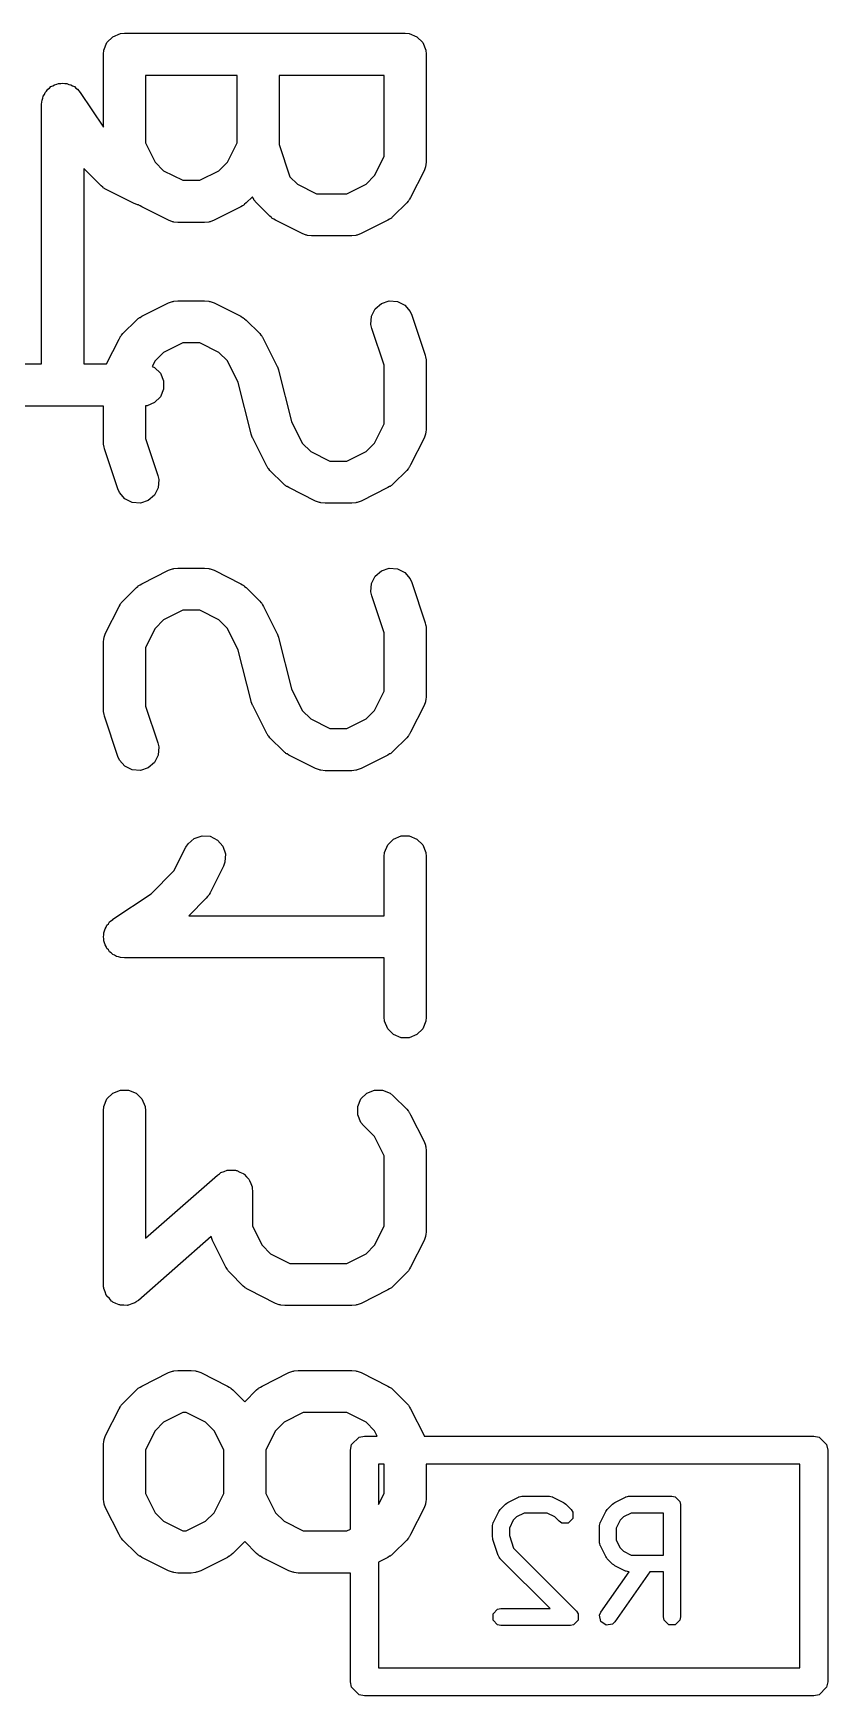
# Model space of a CAD drawing. Header units: inches. Extents: x -0.02 to 1.22, y 0 to 2.04.
# Drawn here: x 0.339 to 0.4504, y 1.2692 to 1.5023 of the extents above; entities that cross this region are included whole.
import ezdxf

# ---------------------------------------------------------------- set-up
doc = ezdxf.new("R2010")
doc.units = ezdxf.units.IN
doc.header["$MEASUREMENT"] = 0
doc.layers.add('BLACK', color=250, linetype='CONTINUOUS')

msp = doc.modelspace()

# ---------------------------------------------------------------- linework, layer by layer
at = {"layer": 'BLACK', "linetype": 'CONTINUOUS'}
for p, q in [((0.34931, 1.50097), (0.35012, 1.50178)), ((0.35012, 1.50178), (0.35119, 1.50222)), ((0.35119, 1.50222), (0.35176, 1.50228)), ((0.35176, 1.50228), (0.39113, 1.50228)), ((0.39113, 1.50228), (0.39171, 1.50222)), ((0.39171, 1.50222), (0.39278, 1.50178)), ((0.39278, 1.50178), (0.39359, 1.50097)), ((0.34881, 1.49933), (0.34887, 1.4999)), ((0.34881, 1.48909), (0.34881, 1.49933)), ((0.34887, 1.4999), (0.34931, 1.50097)), ((0.39359, 1.50097), (0.39403, 1.4999)), ((0.39403, 1.4999), (0.39409, 1.49933)), ((0.39409, 1.49933), (0.39409, 1.48433)), ((0.34065, 1.49397), (0.34085, 1.49418)), ((0.34085, 1.49418), (0.34102, 1.49442)), ((0.34102, 1.49442), (0.34126, 1.49458)), ((0.34126, 1.49458), (0.34146, 1.49479)), ((0.34146, 1.49479), (0.34173, 1.4949)), ((0.34173, 1.4949), (0.34197, 1.49506)), ((0.34197, 1.49506), (0.34226, 1.49512)), ((0.34226, 1.49512), (0.34252, 1.49523)), ((0.34252, 1.49523), (0.34282, 1.49523)), ((0.34282, 1.49523), (0.3431, 1.49528)), ((0.3431, 1.49528), (0.34339, 1.49523)), ((0.34339, 1.49523), (0.34368, 1.49523)), ((0.34368, 1.49523), (0.34395, 1.49511)), ((0.34395, 1.49511), (0.34423, 1.49506)), ((0.34423, 1.49506), (0.34447, 1.4949)), ((0.34447, 1.4949), (0.34474, 1.49479)), ((0.34474, 1.49479), (0.34495, 1.49458)), ((0.34495, 1.49458), (0.34519, 1.49442)), ((0.34519, 1.49442), (0.34555, 1.49397)), ((0.36756, 1.49637), (0.35472, 1.49637)), ((0.35472, 1.49637), (0.35472, 1.4869)), ((0.36756, 1.4869), (0.36756, 1.49637)), ((0.38818, 1.49637), (0.37346, 1.49637)), ((0.37346, 1.49637), (0.37346, 1.48668)), ((0.38818, 1.48502), (0.38818, 1.49637)), ((0.34015, 1.49234), (0.3402, 1.49291)), ((0.34015, 1.49233), (0.34015, 1.49234)), ((0.34015, 1.45591), (0.34015, 1.49233)), ((0.34015, 1.49233), (0.34015, 1.49233)), ((0.34015, 1.49233), (0.34015, 1.49233)), ((0.3402, 1.49291), (0.34032, 1.49318)), ((0.34032, 1.49318), (0.34037, 1.49346)), ((0.34037, 1.49346), (0.34053, 1.4937)), ((0.34053, 1.4937), (0.34065, 1.49397)), ((0.34555, 1.49397), (0.34556, 1.49397)), ((0.34556, 1.49397), (0.34556, 1.49397)), ((0.34556, 1.49397), (0.34556, 1.49397)), ((0.34556, 1.49397), (0.34881, 1.48909)), ((0.35472, 1.4869), (0.35607, 1.4842)), ((0.36621, 1.4842), (0.36756, 1.4869)), ((0.37346, 1.48668), (0.37497, 1.48217)), ((0.38683, 1.48233), (0.38818, 1.48502)), ((0.34851, 1.48087), (0.34605, 1.48333)), ((0.34605, 1.48333), (0.34605, 1.45591)), ((0.35607, 1.4842), (0.35726, 1.483)), ((0.35726, 1.483), (0.35996, 1.48166)), ((0.36232, 1.48166), (0.36501, 1.483)), ((0.36501, 1.483), (0.36621, 1.4842)), ((0.39378, 1.48301), (0.3919, 1.47926)), ((0.39398, 1.48355), (0.39378, 1.48301)), ((0.39399, 1.48365), (0.39398, 1.48355)), ((0.39403, 1.48375), (0.39399, 1.48365)), ((0.39409, 1.48433), (0.39403, 1.48375)), ((0.34874, 1.48068), (0.34851, 1.48087)), ((0.34879, 1.48062), (0.34874, 1.48068)), ((0.34888, 1.48057), (0.34879, 1.48062)), ((0.34896, 1.4805), (0.34888, 1.48057)), ((0.34903, 1.48047), (0.34896, 1.4805)), ((0.34928, 1.48032), (0.34903, 1.48047)), ((0.35303, 1.47844), (0.34928, 1.48032)), ((0.35996, 1.48166), (0.36232, 1.48166)), ((0.37497, 1.48217), (0.37601, 1.48113)), ((0.37601, 1.48113), (0.37871, 1.47978)), ((0.38294, 1.47978), (0.38564, 1.48113)), ((0.38564, 1.48113), (0.38683, 1.48233)), ((0.35357, 1.47823), (0.35303, 1.47844)), ((0.35374, 1.47822), (0.35357, 1.47823)), ((0.35379, 1.47819), (0.35374, 1.47822)), ((0.35387, 1.47812), (0.35379, 1.47819)), ((0.35395, 1.47809), (0.35387, 1.47812)), ((0.35419, 1.47794), (0.35395, 1.47809)), ((0.35794, 1.47606), (0.35419, 1.47794)), ((0.36808, 1.47794), (0.36433, 1.47606)), ((0.36833, 1.47809), (0.36808, 1.47794)), ((0.3684, 1.47812), (0.36833, 1.47809)), ((0.36848, 1.47819), (0.3684, 1.47812)), ((0.36857, 1.47824), (0.36848, 1.47819)), ((0.36862, 1.4783), (0.36857, 1.47824)), ((0.36885, 1.47849), (0.36862, 1.4783)), ((0.36972, 1.47935), (0.36885, 1.47849)), ((0.36982, 1.47912), (0.36972, 1.47935)), ((0.36989, 1.47904), (0.36982, 1.47912)), ((0.36993, 1.47894), (0.36989, 1.47904)), ((0.3703, 1.47849), (0.36993, 1.47894)), ((0.37217, 1.47661), (0.3703, 1.47849)), ((0.37871, 1.47978), (0.38294, 1.47978)), ((0.39135, 1.47849), (0.38947, 1.47661)), ((0.39153, 1.47872), (0.39135, 1.47849)), ((0.39159, 1.47877), (0.39153, 1.47872)), ((0.39165, 1.47886), (0.39159, 1.47877)), ((0.39171, 1.47894), (0.39165, 1.47886)), ((0.39174, 1.47901), (0.39171, 1.47894)), ((0.3919, 1.47926), (0.39174, 1.47901)), ((0.35848, 1.47585), (0.35794, 1.47606)), ((0.35859, 1.47585), (0.35848, 1.47585)), ((0.35869, 1.47581), (0.35859, 1.47585)), ((0.35926, 1.47575), (0.35869, 1.47581)), ((0.36301, 1.47575), (0.35926, 1.47575)), ((0.36359, 1.47581), (0.36301, 1.47575)), ((0.36369, 1.47585), (0.36359, 1.47581)), ((0.36379, 1.47585), (0.36369, 1.47585)), ((0.36433, 1.47606), (0.36379, 1.47585)), ((0.3724, 1.47643), (0.37217, 1.47661)), ((0.37245, 1.47637), (0.3724, 1.47643)), ((0.37254, 1.47631), (0.37245, 1.47637)), ((0.37262, 1.47625), (0.37254, 1.47631)), ((0.37269, 1.47622), (0.37262, 1.47625)), ((0.37294, 1.47606), (0.37269, 1.47622)), ((0.37669, 1.47419), (0.37294, 1.47606)), ((0.38871, 1.47606), (0.38496, 1.47419)), ((0.38895, 1.47622), (0.38871, 1.47606)), ((0.38903, 1.47625), (0.38895, 1.47622)), ((0.38911, 1.47631), (0.38903, 1.47625)), ((0.3892, 1.47637), (0.38911, 1.47631)), ((0.38925, 1.47643), (0.3892, 1.47637)), ((0.38947, 1.47661), (0.38925, 1.47643)), ((0.37723, 1.47398), (0.37669, 1.47419)), ((0.37734, 1.47397), (0.37723, 1.47398)), ((0.37744, 1.47393), (0.37734, 1.47397)), ((0.37801, 1.47388), (0.37744, 1.47393)), ((0.38364, 1.47388), (0.37801, 1.47388)), ((0.38421, 1.47393), (0.38364, 1.47388)), ((0.38431, 1.47397), (0.38421, 1.47393)), ((0.38442, 1.47398), (0.38431, 1.47397)), ((0.38496, 1.47419), (0.38442, 1.47398)), ((0.35419, 1.4626), (0.35794, 1.46447)), ((0.35794, 1.46447), (0.35848, 1.46468)), ((0.35848, 1.46468), (0.35859, 1.46469)), ((0.35859, 1.46469), (0.35869, 1.46473)), ((0.35869, 1.46473), (0.35926, 1.46478)), ((0.35926, 1.46478), (0.36301, 1.46478)), ((0.36301, 1.46478), (0.36359, 1.46473)), ((0.36359, 1.46473), (0.36369, 1.46469)), ((0.36369, 1.46469), (0.36379, 1.46468)), ((0.36379, 1.46468), (0.36433, 1.46447)), ((0.36433, 1.46447), (0.36808, 1.4626)), ((0.38693, 1.46364), (0.3878, 1.46439)), ((0.3878, 1.46439), (0.38889, 1.46476)), ((0.38889, 1.46476), (0.39004, 1.46468)), ((0.39004, 1.46468), (0.39107, 1.46416)), ((0.39107, 1.46416), (0.39183, 1.46329)), ((0.35155, 1.46017), (0.35343, 1.46204)), ((0.35343, 1.46204), (0.35365, 1.46223)), ((0.35365, 1.46223), (0.3537, 1.46229)), ((0.3537, 1.46229), (0.35379, 1.46234)), ((0.35379, 1.46234), (0.35387, 1.46241)), ((0.35387, 1.46241), (0.35395, 1.46244)), ((0.35395, 1.46244), (0.35419, 1.4626)), ((0.36808, 1.4626), (0.36833, 1.46244)), ((0.36833, 1.46244), (0.3684, 1.46241)), ((0.3684, 1.46241), (0.36848, 1.46234)), ((0.36848, 1.46234), (0.36857, 1.46229)), ((0.36857, 1.46229), (0.36862, 1.46223)), ((0.36862, 1.46223), (0.36885, 1.46204)), ((0.36885, 1.46204), (0.37073, 1.46017)), ((0.38633, 1.46146), (0.38641, 1.46261)), ((0.38646, 1.4609), (0.38633, 1.46146)), ((0.38641, 1.46261), (0.38693, 1.46364)), ((0.39183, 1.46329), (0.39206, 1.46276)), ((0.39206, 1.46276), (0.39394, 1.45714)), ((0.34925, 1.45591), (0.351, 1.4594)), ((0.351, 1.4594), (0.35115, 1.45965)), ((0.35115, 1.45965), (0.35118, 1.45972)), ((0.35118, 1.45972), (0.35125, 1.4598)), ((0.35125, 1.4598), (0.35131, 1.45989)), ((0.35131, 1.45989), (0.35137, 1.45994)), ((0.35137, 1.45994), (0.35155, 1.46017)), ((0.37073, 1.46017), (0.37091, 1.45994)), ((0.37091, 1.45994), (0.37097, 1.45989)), ((0.37097, 1.45989), (0.37103, 1.4598)), ((0.37103, 1.4598), (0.37109, 1.45972)), ((0.37109, 1.45972), (0.37112, 1.45965)), ((0.37112, 1.45965), (0.37128, 1.4594)), ((0.37128, 1.4594), (0.37315, 1.45565)), ((0.38818, 1.45573), (0.38646, 1.4609)), ((0.35726, 1.45753), (0.35607, 1.45633)), ((0.35996, 1.45888), (0.35726, 1.45753)), ((0.36232, 1.45888), (0.35996, 1.45888)), ((0.36501, 1.45753), (0.36232, 1.45888)), ((0.36621, 1.45633), (0.36501, 1.45753)), ((0.39394, 1.45714), (0.394, 1.45685)), ((0.394, 1.45685), (0.39403, 1.45678)), ((0.39403, 1.45678), (0.39404, 1.45668)), ((0.33185, 1.45591), (0.34015, 1.45591)), ((0.34605, 1.45591), (0.34925, 1.45591)), ((0.35607, 1.45633), (0.35567, 1.45555)), ((0.35567, 1.45555), (0.35599, 1.45541)), ((0.35599, 1.45541), (0.3568, 1.4546)), ((0.3568, 1.4546), (0.35725, 1.45354)), ((0.36773, 1.4533), (0.36621, 1.45633)), ((0.37315, 1.45565), (0.37317, 1.45561)), ((0.37317, 1.45561), (0.37318, 1.45559)), ((0.37318, 1.45559), (0.37327, 1.45535)), ((0.37327, 1.45535), (0.37336, 1.45511)), ((0.37336, 1.45511), (0.37336, 1.45509)), ((0.37336, 1.45509), (0.37338, 1.45505)), ((0.37338, 1.45505), (0.37517, 1.44786)), ((0.38818, 1.44753), (0.38818, 1.45573)), ((0.39404, 1.45668), (0.39406, 1.45657)), ((0.39406, 1.45657), (0.39406, 1.4565)), ((0.39406, 1.4565), (0.39409, 1.45621)), ((0.39409, 1.45621), (0.39409, 1.44683)), ((0.35725, 1.45238), (0.3568, 1.45132)), ((0.35725, 1.45354), (0.35725, 1.45238)), ((0.36952, 1.44612), (0.36773, 1.4533)), ((0.34881, 1.45001), (0.33185, 1.45001)), ((0.34881, 1.44496), (0.34881, 1.45001)), ((0.35493, 1.45006), (0.35472, 1.45004)), ((0.35472, 1.45004), (0.35472, 1.44544)), ((0.35599, 1.4505), (0.35493, 1.45006)), ((0.3568, 1.45132), (0.35599, 1.4505)), ((0.37517, 1.44786), (0.37669, 1.44483)), ((0.38683, 1.44483), (0.38818, 1.44753)), ((0.35472, 1.44544), (0.35644, 1.44027)), ((0.36954, 1.44607), (0.36952, 1.44612)), ((0.36954, 1.44605), (0.36954, 1.44607)), ((0.36963, 1.44581), (0.36954, 1.44605)), ((0.36972, 1.44557), (0.36963, 1.44581)), ((0.36973, 1.44555), (0.36972, 1.44557)), ((0.36975, 1.44551), (0.36973, 1.44555)), ((0.37162, 1.44176), (0.36975, 1.44551)), ((0.39378, 1.44551), (0.3919, 1.44176)), ((0.39398, 1.44605), (0.39378, 1.44551)), ((0.39399, 1.44616), (0.39398, 1.44605)), ((0.39403, 1.44626), (0.39399, 1.44616)), ((0.39409, 1.44683), (0.39403, 1.44626)), ((0.34884, 1.44467), (0.34881, 1.44496)), ((0.34883, 1.44459), (0.34884, 1.44467)), ((0.34886, 1.44449), (0.34883, 1.44459)), ((0.34887, 1.44438), (0.34886, 1.44449)), ((0.3489, 1.44431), (0.34887, 1.44438)), ((0.34896, 1.44402), (0.3489, 1.44431)), ((0.35084, 1.4384), (0.34896, 1.44402)), ((0.37669, 1.44483), (0.37789, 1.44363)), ((0.37789, 1.44363), (0.38058, 1.44229)), ((0.38294, 1.44229), (0.38564, 1.44363)), ((0.38564, 1.44363), (0.38683, 1.44483)), ((0.37178, 1.44151), (0.37162, 1.44176)), ((0.37181, 1.44144), (0.37178, 1.44151)), ((0.37187, 1.44136), (0.37181, 1.44144)), ((0.37193, 1.44127), (0.37187, 1.44136)), ((0.37199, 1.44122), (0.37193, 1.44127)), ((0.37217, 1.44099), (0.37199, 1.44122)), ((0.37405, 1.43912), (0.37217, 1.44099)), ((0.38058, 1.44229), (0.38294, 1.44229)), ((0.39135, 1.44099), (0.38947, 1.43912)), ((0.39153, 1.44122), (0.39135, 1.44099)), ((0.39159, 1.44127), (0.39153, 1.44122)), ((0.39165, 1.44136), (0.39159, 1.44127)), ((0.39171, 1.44144), (0.39165, 1.44136)), ((0.39174, 1.44151), (0.39171, 1.44144)), ((0.3919, 1.44176), (0.39174, 1.44151)), ((0.35107, 1.43787), (0.35084, 1.4384)), ((0.35649, 1.43855), (0.35597, 1.43752)), ((0.35644, 1.44027), (0.35657, 1.4397)), ((0.35657, 1.4397), (0.35649, 1.43855)), ((0.37427, 1.43893), (0.37405, 1.43912)), ((0.37433, 1.43887), (0.37427, 1.43893)), ((0.37441, 1.43882), (0.37433, 1.43887)), ((0.3745, 1.43875), (0.37441, 1.43882)), ((0.37457, 1.43872), (0.3745, 1.43875)), ((0.37482, 1.43857), (0.37457, 1.43872)), ((0.37857, 1.43669), (0.37482, 1.43857)), ((0.38871, 1.43857), (0.38496, 1.43669)), ((0.38895, 1.43872), (0.38871, 1.43857)), ((0.38903, 1.43875), (0.38895, 1.43872)), ((0.38911, 1.43882), (0.38903, 1.43875)), ((0.3892, 1.43887), (0.38911, 1.43882)), ((0.38925, 1.43893), (0.3892, 1.43887)), ((0.38947, 1.43912), (0.38925, 1.43893)), ((0.35183, 1.437), (0.35107, 1.43787)), ((0.35286, 1.43648), (0.35183, 1.437)), ((0.35401, 1.4364), (0.35286, 1.43648)), ((0.3551, 1.43677), (0.35401, 1.4364)), ((0.35597, 1.43752), (0.3551, 1.43677)), ((0.37911, 1.43648), (0.37857, 1.43669)), ((0.37921, 1.43648), (0.37911, 1.43648)), ((0.37931, 1.43644), (0.37921, 1.43648)), ((0.37989, 1.43638), (0.37931, 1.43644)), ((0.38364, 1.43638), (0.37989, 1.43638)), ((0.38421, 1.43644), (0.38364, 1.43638)), ((0.38431, 1.43648), (0.38421, 1.43644)), ((0.38442, 1.43648), (0.38431, 1.43648)), ((0.38496, 1.43669), (0.38442, 1.43648)), ((0.35419, 1.4251), (0.35794, 1.42698)), ((0.35794, 1.42698), (0.35848, 1.42718)), ((0.35848, 1.42718), (0.35859, 1.42719)), ((0.35859, 1.42719), (0.35869, 1.42723)), ((0.35869, 1.42723), (0.35926, 1.42729)), ((0.35926, 1.42729), (0.36301, 1.42729)), ((0.36301, 1.42729), (0.36359, 1.42723)), ((0.36359, 1.42723), (0.36369, 1.42719)), ((0.36369, 1.42719), (0.36379, 1.42718)), ((0.36379, 1.42718), (0.36433, 1.42698)), ((0.36433, 1.42698), (0.36808, 1.4251)), ((0.38693, 1.42614), (0.3878, 1.4269)), ((0.3878, 1.4269), (0.38889, 1.42726)), ((0.38889, 1.42726), (0.39004, 1.42718)), ((0.39004, 1.42718), (0.39107, 1.42667)), ((0.39107, 1.42667), (0.39183, 1.4258)), ((0.35155, 1.42267), (0.35343, 1.42455)), ((0.35343, 1.42455), (0.35365, 1.42473)), ((0.35365, 1.42473), (0.3537, 1.42479)), ((0.3537, 1.42479), (0.35379, 1.42485)), ((0.35379, 1.42485), (0.35387, 1.42491)), ((0.35387, 1.42491), (0.35395, 1.42494)), ((0.35395, 1.42494), (0.35419, 1.4251)), ((0.36808, 1.4251), (0.36833, 1.42494)), ((0.36833, 1.42494), (0.3684, 1.42491)), ((0.3684, 1.42491), (0.36848, 1.42485)), ((0.36848, 1.42485), (0.36857, 1.42479)), ((0.36857, 1.42479), (0.36862, 1.42473)), ((0.36862, 1.42473), (0.36885, 1.42455)), ((0.36885, 1.42455), (0.37073, 1.42267)), ((0.38633, 1.42397), (0.38641, 1.42511)), ((0.38641, 1.42511), (0.38693, 1.42614)), ((0.39183, 1.4258), (0.39206, 1.42527)), ((0.39206, 1.42527), (0.39394, 1.41964)), ((0.34912, 1.41816), (0.351, 1.42191)), ((0.351, 1.42191), (0.35115, 1.42215)), ((0.35115, 1.42215), (0.35118, 1.42223)), ((0.35118, 1.42223), (0.35125, 1.42231)), ((0.35125, 1.42231), (0.35131, 1.4224)), ((0.35131, 1.4224), (0.35137, 1.42245)), ((0.35137, 1.42245), (0.35155, 1.42267)), ((0.37073, 1.42267), (0.37091, 1.42245)), ((0.37091, 1.42245), (0.37097, 1.4224)), ((0.37097, 1.4224), (0.37103, 1.42231)), ((0.37103, 1.42231), (0.37109, 1.42223)), ((0.37109, 1.42223), (0.37112, 1.42215)), ((0.37112, 1.42215), (0.37128, 1.42191)), ((0.37128, 1.42191), (0.37315, 1.41816)), ((0.38646, 1.4234), (0.38633, 1.42397)), ((0.38818, 1.41823), (0.38646, 1.4234)), ((0.35726, 1.42003), (0.35607, 1.41884)), ((0.35996, 1.42138), (0.35726, 1.42003)), ((0.36232, 1.42138), (0.35996, 1.42138)), ((0.36501, 1.42003), (0.36232, 1.42138)), ((0.36621, 1.41884), (0.36501, 1.42003)), ((0.39394, 1.41964), (0.394, 1.41936)), ((0.34881, 1.41684), (0.34887, 1.41741)), ((0.34887, 1.41741), (0.34891, 1.41751)), ((0.34891, 1.41751), (0.34892, 1.41762)), ((0.34892, 1.41762), (0.34912, 1.41816)), ((0.35607, 1.41884), (0.35472, 1.41614)), ((0.36773, 1.4158), (0.36621, 1.41884)), ((0.37315, 1.41816), (0.37317, 1.41811)), ((0.37317, 1.41811), (0.37318, 1.4181)), ((0.37318, 1.4181), (0.37327, 1.41786)), ((0.37327, 1.41786), (0.37336, 1.41762)), ((0.37336, 1.41762), (0.37336, 1.41759)), ((0.37336, 1.41759), (0.37338, 1.41755)), ((0.37338, 1.41755), (0.37517, 1.41037)), ((0.38818, 1.41003), (0.38818, 1.41823)), ((0.394, 1.41936), (0.39403, 1.41929)), ((0.39403, 1.41929), (0.39404, 1.41918)), ((0.39404, 1.41918), (0.39406, 1.41908)), ((0.39406, 1.41908), (0.39406, 1.419)), ((0.39406, 1.419), (0.39409, 1.41871)), ((0.39409, 1.41871), (0.39409, 1.40934)), ((0.34881, 1.40746), (0.34881, 1.41684)), ((0.35472, 1.41614), (0.35472, 1.40794)), ((0.36952, 1.40862), (0.36773, 1.4158)), ((0.37517, 1.41037), (0.37669, 1.40734)), ((0.35472, 1.40794), (0.35644, 1.40277)), ((0.36954, 1.40858), (0.36952, 1.40862)), ((0.36954, 1.40856), (0.36954, 1.40858)), ((0.36963, 1.40832), (0.36954, 1.40856)), ((0.36972, 1.40808), (0.36963, 1.40832)), ((0.36973, 1.40806), (0.36972, 1.40808)), ((0.36975, 1.40802), (0.36973, 1.40806)), ((0.37162, 1.40427), (0.36975, 1.40802)), ((0.38683, 1.40734), (0.38818, 1.41003)), ((0.39378, 1.40802), (0.3919, 1.40427)), ((0.39398, 1.40856), (0.39378, 1.40802)), ((0.39399, 1.40866), (0.39398, 1.40856)), ((0.39403, 1.40876), (0.39399, 1.40866)), ((0.39409, 1.40934), (0.39403, 1.40876)), ((0.34884, 1.40717), (0.34881, 1.40746)), ((0.34883, 1.40709), (0.34884, 1.40717)), ((0.34886, 1.40699), (0.34883, 1.40709)), ((0.34887, 1.40689), (0.34886, 1.40699)), ((0.3489, 1.40681), (0.34887, 1.40689)), ((0.34896, 1.40653), (0.3489, 1.40681)), ((0.35084, 1.4009), (0.34896, 1.40653)), ((0.37669, 1.40734), (0.37789, 1.40614)), ((0.37789, 1.40614), (0.38058, 1.40479)), ((0.38294, 1.40479), (0.38564, 1.40614)), ((0.38564, 1.40614), (0.38683, 1.40734)), ((0.37178, 1.40402), (0.37162, 1.40427)), ((0.37181, 1.40395), (0.37178, 1.40402)), ((0.37187, 1.40387), (0.37181, 1.40395)), ((0.37193, 1.40378), (0.37187, 1.40387)), ((0.37199, 1.40373), (0.37193, 1.40378)), ((0.37217, 1.4035), (0.37199, 1.40373)), ((0.37405, 1.40162), (0.37217, 1.4035)), ((0.38058, 1.40479), (0.38294, 1.40479)), ((0.39135, 1.4035), (0.38947, 1.40162)), ((0.39153, 1.40373), (0.39135, 1.4035)), ((0.39159, 1.40378), (0.39153, 1.40373)), ((0.39165, 1.40387), (0.39159, 1.40378)), ((0.39171, 1.40395), (0.39165, 1.40387)), ((0.39174, 1.40402), (0.39171, 1.40395)), ((0.3919, 1.40427), (0.39174, 1.40402)), ((0.35107, 1.40037), (0.35084, 1.4009)), ((0.35649, 1.40106), (0.35597, 1.40003)), ((0.35644, 1.40277), (0.35657, 1.40221)), ((0.35657, 1.40221), (0.35649, 1.40106)), ((0.37427, 1.40144), (0.37405, 1.40162)), ((0.37433, 1.40138), (0.37427, 1.40144)), ((0.37441, 1.40132), (0.37433, 1.40138)), ((0.3745, 1.40126), (0.37441, 1.40132)), ((0.37457, 1.40123), (0.3745, 1.40126)), ((0.37482, 1.40107), (0.37457, 1.40123)), ((0.37857, 1.3992), (0.37482, 1.40107)), ((0.38871, 1.40107), (0.38496, 1.3992)), ((0.38895, 1.40123), (0.38871, 1.40107)), ((0.38903, 1.40126), (0.38895, 1.40123)), ((0.38911, 1.40132), (0.38903, 1.40126)), ((0.3892, 1.40138), (0.38911, 1.40132)), ((0.38925, 1.40144), (0.3892, 1.40138)), ((0.38947, 1.40162), (0.38925, 1.40144)), ((0.35183, 1.3995), (0.35107, 1.40037)), ((0.35286, 1.39899), (0.35183, 1.3995)), ((0.35401, 1.39891), (0.35286, 1.39899)), ((0.3551, 1.39927), (0.35401, 1.39891)), ((0.35597, 1.40003), (0.3551, 1.39927)), ((0.37911, 1.39899), (0.37857, 1.3992)), ((0.37921, 1.39898), (0.37911, 1.39899)), ((0.37931, 1.39894), (0.37921, 1.39898)), ((0.37989, 1.39888), (0.37931, 1.39894)), ((0.38364, 1.39888), (0.37989, 1.39888)), ((0.38421, 1.39894), (0.38364, 1.39888)), ((0.38431, 1.39898), (0.38421, 1.39894)), ((0.38442, 1.39899), (0.38431, 1.39898)), ((0.38496, 1.3992), (0.38442, 1.39899)), ((0.36068, 1.38865), (0.36155, 1.3894)), ((0.36155, 1.3894), (0.36264, 1.38977)), ((0.36264, 1.38977), (0.36379, 1.38969)), ((0.36379, 1.38969), (0.36482, 1.38917)), ((0.38868, 1.38848), (0.38949, 1.38929)), ((0.38949, 1.38929), (0.39056, 1.38974)), ((0.39056, 1.38974), (0.39171, 1.38974)), ((0.39171, 1.38974), (0.39278, 1.38929)), ((0.39278, 1.38929), (0.39359, 1.38848)), ((0.35871, 1.38484), (0.36037, 1.38816)), ((0.36037, 1.38816), (0.36068, 1.38865)), ((0.36482, 1.38917), (0.36558, 1.3883)), ((0.36558, 1.3883), (0.36594, 1.38721)), ((0.36594, 1.38721), (0.36586, 1.38606)), ((0.38818, 1.38684), (0.38824, 1.38742)), ((0.38824, 1.38742), (0.38868, 1.38848)), ((0.39359, 1.38848), (0.39403, 1.38742)), ((0.39403, 1.38742), (0.39409, 1.38684)), ((0.35551, 1.38163), (0.35871, 1.38484)), ((0.36565, 1.38552), (0.36378, 1.38177)), ((0.36586, 1.38606), (0.36565, 1.38552)), ((0.38818, 1.37854), (0.38818, 1.38684)), ((0.39409, 1.38684), (0.39409, 1.36434)), ((0.35013, 1.37805), (0.35551, 1.38163)), ((0.36323, 1.381), (0.36077, 1.37854)), ((0.36341, 1.38123), (0.36323, 1.381)), ((0.36347, 1.38128), (0.36341, 1.38123)), ((0.36353, 1.38137), (0.36347, 1.38128)), ((0.36359, 1.38145), (0.36353, 1.38137)), ((0.36362, 1.38152), (0.36359, 1.38145)), ((0.36378, 1.38177), (0.36362, 1.38152)), ((0.34952, 1.37744), (0.34968, 1.37768)), ((0.34968, 1.37768), (0.35012, 1.37804)), ((0.35012, 1.37804), (0.35012, 1.37805)), ((0.35012, 1.37805), (0.35012, 1.37805)), ((0.35012, 1.37805), (0.35013, 1.37805)), ((0.36077, 1.37854), (0.38818, 1.37854)), ((0.34881, 1.37559), (0.34887, 1.37588)), ((0.34887, 1.37531), (0.34881, 1.37559)), ((0.34887, 1.37617), (0.34898, 1.37644)), ((0.34887, 1.37588), (0.34887, 1.37617)), ((0.34887, 1.37501), (0.34887, 1.37531)), ((0.34898, 1.37644), (0.34904, 1.37672)), ((0.34904, 1.37672), (0.3492, 1.37696)), ((0.3492, 1.37696), (0.34931, 1.37723)), ((0.34931, 1.37723), (0.34952, 1.37744)), ((0.34898, 1.37475), (0.34887, 1.37501)), ((0.34904, 1.37446), (0.34898, 1.37475)), ((0.3492, 1.37422), (0.34904, 1.37446)), ((0.34931, 1.37395), (0.3492, 1.37422)), ((0.34951, 1.37375), (0.34931, 1.37395)), ((0.34967, 1.3735), (0.34951, 1.37375)), ((0.34992, 1.37334), (0.34967, 1.3735)), ((0.35012, 1.37314), (0.34992, 1.37334)), ((0.35039, 1.37302), (0.35012, 1.37314)), ((0.35063, 1.37286), (0.35039, 1.37302)), ((0.35092, 1.37281), (0.35063, 1.37286)), ((0.35119, 1.37269), (0.35092, 1.37281)), ((0.35176, 1.37264), (0.35119, 1.37269)), ((0.38818, 1.37264), (0.35176, 1.37264)), ((0.35176, 1.37264), (0.35176, 1.37264)), ((0.35176, 1.37264), (0.35176, 1.37264)), ((0.35176, 1.37264), (0.35176, 1.37264)), ((0.38818, 1.36434), (0.38818, 1.37264)), ((0.38824, 1.36377), (0.38818, 1.36434)), ((0.38868, 1.3627), (0.38824, 1.36377)), ((0.39403, 1.36377), (0.39359, 1.3627)), ((0.39409, 1.36434), (0.39403, 1.36377)), ((0.38949, 1.36189), (0.38868, 1.3627)), ((0.39056, 1.36145), (0.38949, 1.36189)), ((0.39171, 1.36145), (0.39056, 1.36145)), ((0.39278, 1.36189), (0.39171, 1.36145)), ((0.39359, 1.3627), (0.39278, 1.36189)), ((0.34887, 1.35179), (0.34931, 1.35286)), ((0.34931, 1.35286), (0.35012, 1.35367)), ((0.35012, 1.35367), (0.35119, 1.35411)), ((0.35119, 1.35411), (0.35234, 1.35411)), ((0.35234, 1.35411), (0.35341, 1.35367)), ((0.35341, 1.35367), (0.35422, 1.35286)), ((0.35422, 1.35286), (0.35466, 1.35179)), ((0.38449, 1.35179), (0.38493, 1.35286)), ((0.38493, 1.35286), (0.38574, 1.35367)), ((0.38574, 1.35367), (0.38681, 1.35411)), ((0.38681, 1.35411), (0.38796, 1.35411)), ((0.38796, 1.35411), (0.38903, 1.35367)), ((0.38903, 1.35367), (0.38947, 1.35331)), ((0.38947, 1.35331), (0.39135, 1.35143)), ((0.34881, 1.35122), (0.34887, 1.35179)), ((0.34881, 1.32685), (0.34881, 1.35122)), ((0.35466, 1.35179), (0.35472, 1.35122)), ((0.35472, 1.35122), (0.35472, 1.33335)), ((0.38449, 1.35064), (0.38449, 1.35179)), ((0.38493, 1.34958), (0.38449, 1.35064)), ((0.3853, 1.34913), (0.38493, 1.34958)), ((0.39135, 1.35143), (0.39153, 1.35121)), ((0.39153, 1.35121), (0.39159, 1.35115)), ((0.39159, 1.35115), (0.39165, 1.35107)), ((0.39165, 1.35107), (0.39171, 1.35098)), ((0.39171, 1.35098), (0.39174, 1.35091)), ((0.39174, 1.35091), (0.3919, 1.35066)), ((0.3919, 1.35066), (0.39378, 1.34691)), ((0.38683, 1.34759), (0.3853, 1.34913)), ((0.38818, 1.3449), (0.38683, 1.34759)), ((0.39378, 1.34691), (0.39398, 1.34637)), ((0.39398, 1.34637), (0.39399, 1.34627)), ((0.39399, 1.34627), (0.39403, 1.34617)), ((0.39403, 1.34617), (0.39409, 1.34559)), ((0.39409, 1.34559), (0.39409, 1.33435)), ((0.36529, 1.34253), (0.36574, 1.34268)), ((0.36574, 1.34268), (0.36619, 1.34287)), ((0.36619, 1.34287), (0.36629, 1.34287)), ((0.36629, 1.34287), (0.36638, 1.3429)), ((0.36638, 1.3429), (0.36686, 1.34287)), ((0.36686, 1.34287), (0.36734, 1.34287)), ((0.36734, 1.34287), (0.36743, 1.34283)), ((0.36743, 1.34283), (0.36753, 1.34282)), ((0.36753, 1.34282), (0.36796, 1.34261)), ((0.36796, 1.34261), (0.3684, 1.34243)), ((0.38818, 1.33504), (0.38818, 1.3449)), ((0.35472, 1.33335), (0.36482, 1.34219)), ((0.36482, 1.34219), (0.36507, 1.34237)), ((0.36507, 1.34237), (0.36512, 1.34243)), ((0.36512, 1.34243), (0.36517, 1.34245)), ((0.36517, 1.34245), (0.36529, 1.34253)), ((0.3684, 1.34243), (0.36847, 1.34235)), ((0.36847, 1.34235), (0.36856, 1.34231)), ((0.36856, 1.34231), (0.36888, 1.34195)), ((0.36888, 1.34195), (0.36922, 1.34161)), ((0.36922, 1.34161), (0.36926, 1.34152)), ((0.36926, 1.34152), (0.36932, 1.34144)), ((0.36932, 1.34144), (0.36948, 1.34099)), ((0.36948, 1.34099), (0.36966, 1.34055)), ((0.36966, 1.34055), (0.36967, 1.34041)), ((0.36967, 1.34041), (0.36969, 1.34035)), ((0.36969, 1.34035), (0.36969, 1.34027)), ((0.36969, 1.34027), (0.36972, 1.33997)), ((0.36972, 1.33997), (0.36972, 1.33504)), ((0.36392, 1.33356), (0.35371, 1.32462)), ((0.36412, 1.33303), (0.36392, 1.33356)), ((0.36972, 1.33504), (0.37106, 1.33235)), ((0.38683, 1.33235), (0.38818, 1.33504)), ((0.39398, 1.33357), (0.39378, 1.33303)), ((0.39399, 1.33367), (0.39398, 1.33357)), ((0.39403, 1.33377), (0.39399, 1.33367)), ((0.39409, 1.33435), (0.39403, 1.33377)), ((0.366, 1.32928), (0.36412, 1.33303)), ((0.37106, 1.33235), (0.37226, 1.33115)), ((0.37226, 1.33115), (0.37496, 1.3298)), ((0.38294, 1.3298), (0.38564, 1.33115)), ((0.38564, 1.33115), (0.38683, 1.33235)), ((0.39378, 1.33303), (0.3919, 1.32928)), ((0.36615, 1.32903), (0.366, 1.32928)), ((0.36618, 1.32896), (0.36615, 1.32903)), ((0.36625, 1.32887), (0.36618, 1.32896)), ((0.3663, 1.32879), (0.36625, 1.32887)), ((0.36636, 1.32873), (0.3663, 1.32879)), ((0.36655, 1.32851), (0.36636, 1.32873)), ((0.37496, 1.3298), (0.38294, 1.3298)), ((0.39153, 1.32873), (0.39135, 1.32851)), ((0.39159, 1.32879), (0.39153, 1.32873)), ((0.39165, 1.32887), (0.39159, 1.32879)), ((0.39171, 1.32896), (0.39165, 1.32887)), ((0.39174, 1.32903), (0.39171, 1.32896)), ((0.3919, 1.32928), (0.39174, 1.32903)), ((0.34884, 1.32654), (0.34881, 1.32685)), ((0.34884, 1.32646), (0.34884, 1.32654)), ((0.34885, 1.32641), (0.34884, 1.32646)), ((0.34887, 1.32627), (0.34885, 1.32641)), ((0.34905, 1.32583), (0.34887, 1.32627)), ((0.36842, 1.32663), (0.36655, 1.32851)), ((0.36865, 1.32645), (0.36842, 1.32663)), ((0.3687, 1.32639), (0.36865, 1.32645)), ((0.36879, 1.32633), (0.3687, 1.32639)), ((0.36887, 1.32627), (0.36879, 1.32633)), ((0.36894, 1.32624), (0.36887, 1.32627)), ((0.38903, 1.32627), (0.38895, 1.32624)), ((0.38911, 1.32633), (0.38903, 1.32627)), ((0.3892, 1.32639), (0.38911, 1.32633)), ((0.38925, 1.32645), (0.3892, 1.32639)), ((0.38947, 1.32663), (0.38925, 1.32645)), ((0.39135, 1.32851), (0.38947, 1.32663)), ((0.34921, 1.32537), (0.34905, 1.32583)), ((0.34927, 1.3253), (0.34921, 1.32537)), ((0.34931, 1.32521), (0.34927, 1.3253)), ((0.34965, 1.32487), (0.34931, 1.32521)), ((0.34996, 1.32451), (0.34965, 1.32487)), ((0.35005, 1.32446), (0.34996, 1.32451)), ((0.35012, 1.32439), (0.35005, 1.32446)), ((0.35057, 1.32421), (0.35012, 1.32439)), ((0.351, 1.324), (0.35057, 1.32421)), ((0.3511, 1.32399), (0.351, 1.324)), ((0.35119, 1.32395), (0.3511, 1.32399)), ((0.35167, 1.32395), (0.35119, 1.32395)), ((0.35215, 1.32392), (0.35167, 1.32395)), ((0.35224, 1.32395), (0.35215, 1.32392)), ((0.35234, 1.32395), (0.35224, 1.32395)), ((0.35278, 1.32413), (0.35234, 1.32395)), ((0.35324, 1.32429), (0.35278, 1.32413)), ((0.35335, 1.32437), (0.35324, 1.32429)), ((0.35341, 1.32439), (0.35335, 1.32437)), ((0.35346, 1.32445), (0.35341, 1.32439)), ((0.35371, 1.32462), (0.35346, 1.32445)), ((0.36919, 1.32608), (0.36894, 1.32624)), ((0.37294, 1.32421), (0.36919, 1.32608)), ((0.37348, 1.324), (0.37294, 1.32421)), ((0.37359, 1.32399), (0.37348, 1.324)), ((0.37369, 1.32395), (0.37359, 1.32399)), ((0.37426, 1.32389), (0.37369, 1.32395)), ((0.38421, 1.32395), (0.38364, 1.32389)), ((0.38431, 1.32399), (0.38421, 1.32395)), ((0.38442, 1.324), (0.38431, 1.32399)), ((0.38496, 1.32421), (0.38442, 1.324)), ((0.38871, 1.32608), (0.38496, 1.32421)), ((0.38895, 1.32624), (0.38871, 1.32608)), ((0.38364, 1.32389), (0.37426, 1.32389)), ((0.35794, 1.31449), (0.35848, 1.3147)), ((0.35848, 1.3147), (0.35859, 1.3147)), ((0.35859, 1.3147), (0.35869, 1.31474)), ((0.35869, 1.31474), (0.35926, 1.3148)), ((0.35926, 1.3148), (0.36114, 1.3148)), ((0.36114, 1.3148), (0.36171, 1.31474)), ((0.36171, 1.31474), (0.36181, 1.3147)), ((0.36181, 1.3147), (0.36192, 1.3147)), ((0.36192, 1.3147), (0.36246, 1.31449)), ((0.37482, 1.31449), (0.37536, 1.3147)), ((0.37536, 1.3147), (0.37546, 1.3147)), ((0.37546, 1.3147), (0.37556, 1.31474)), ((0.37556, 1.31474), (0.37614, 1.3148)), ((0.37614, 1.3148), (0.38364, 1.3148)), ((0.38364, 1.3148), (0.38421, 1.31474)), ((0.38421, 1.31474), (0.38431, 1.3147)), ((0.38431, 1.3147), (0.38442, 1.3147)), ((0.38442, 1.3147), (0.38496, 1.31449)), ((0.35365, 1.31225), (0.3537, 1.31231)), ((0.3537, 1.31231), (0.35379, 1.31236)), ((0.35379, 1.31236), (0.35387, 1.31243)), ((0.35387, 1.31243), (0.35395, 1.31246)), ((0.35395, 1.31246), (0.35419, 1.31261)), ((0.35419, 1.31261), (0.35794, 1.31449)), ((0.36246, 1.31449), (0.36621, 1.31261)), ((0.36621, 1.31261), (0.36646, 1.31246)), ((0.36646, 1.31246), (0.36653, 1.31243)), ((0.36653, 1.31243), (0.36661, 1.31236)), ((0.36661, 1.31236), (0.3667, 1.31231)), ((0.3667, 1.31231), (0.36675, 1.31225)), ((0.37053, 1.31225), (0.37058, 1.31231)), ((0.37058, 1.31231), (0.37067, 1.31236)), ((0.37067, 1.31236), (0.37075, 1.31243)), ((0.37075, 1.31243), (0.37082, 1.31246)), ((0.37082, 1.31246), (0.37107, 1.31261)), ((0.37107, 1.31261), (0.37482, 1.31449)), ((0.38496, 1.31449), (0.38871, 1.31261)), ((0.38871, 1.31261), (0.38895, 1.31246)), ((0.38895, 1.31246), (0.38903, 1.31243)), ((0.38903, 1.31243), (0.38911, 1.31236)), ((0.38911, 1.31236), (0.3892, 1.31231)), ((0.3892, 1.31231), (0.38925, 1.31225)), ((0.35131, 1.30991), (0.35137, 1.30996)), ((0.35137, 1.30996), (0.35155, 1.31019)), ((0.35155, 1.31019), (0.35343, 1.31206)), ((0.35343, 1.31206), (0.35365, 1.31225)), ((0.36675, 1.31225), (0.36698, 1.31206)), ((0.36698, 1.31206), (0.36864, 1.3104)), ((0.36864, 1.3104), (0.3703, 1.31206)), ((0.3703, 1.31206), (0.37053, 1.31225)), ((0.38925, 1.31225), (0.38947, 1.31206)), ((0.38947, 1.31206), (0.39135, 1.31019)), ((0.39135, 1.31019), (0.39153, 1.30996)), ((0.39153, 1.30996), (0.39159, 1.30991)), ((0.34912, 1.30567), (0.351, 1.30942)), ((0.351, 1.30942), (0.35115, 1.30967)), ((0.35115, 1.30967), (0.35118, 1.30974)), ((0.35118, 1.30974), (0.35125, 1.30982)), ((0.35125, 1.30982), (0.35131, 1.30991)), ((0.35996, 1.3089), (0.35726, 1.30755)), ((0.36044, 1.3089), (0.35996, 1.3089)), ((0.36314, 1.30755), (0.36044, 1.3089)), ((0.37683, 1.3089), (0.37414, 1.30755)), ((0.38294, 1.3089), (0.37683, 1.3089)), ((0.38564, 1.30755), (0.38294, 1.3089)), ((0.39159, 1.30991), (0.39165, 1.30982)), ((0.39165, 1.30982), (0.39171, 1.30974)), ((0.39171, 1.30974), (0.39174, 1.30967)), ((0.39174, 1.30967), (0.3919, 1.30942)), ((0.3919, 1.30942), (0.39378, 1.30567)), ((0.34892, 1.30513), (0.34912, 1.30567)), ((0.35607, 1.30635), (0.35472, 1.30365)), ((0.35726, 1.30755), (0.35607, 1.30635)), ((0.36434, 1.30635), (0.36314, 1.30755)), ((0.36568, 1.30365), (0.36434, 1.30635)), ((0.37294, 1.30635), (0.37159, 1.30365)), ((0.37414, 1.30755), (0.37294, 1.30635)), ((0.38361, 1.3044), (0.38468, 1.30546)), ((0.38468, 1.30546), (0.38543, 1.30561)), ((0.38543, 1.30561), (0.3872, 1.30561)), ((0.38683, 1.30635), (0.38564, 1.30755)), ((0.3872, 1.30561), (0.38683, 1.30635)), ((0.39378, 1.30567), (0.3938, 1.30561)), ((0.3938, 1.30561), (0.44843, 1.30561)), ((0.44843, 1.30561), (0.44918, 1.30546)), ((0.44918, 1.30546), (0.45024, 1.3044)), ((0.34881, 1.30435), (0.34887, 1.30493)), ((0.34881, 1.29685), (0.34881, 1.30435)), ((0.34887, 1.30493), (0.34891, 1.30502)), ((0.34891, 1.30502), (0.34892, 1.30513)), ((0.35472, 1.30365), (0.35472, 1.29755)), ((0.36568, 1.29755), (0.36568, 1.30365)), ((0.37159, 1.30365), (0.37159, 1.29755)), ((0.38346, 1.30364), (0.38361, 1.3044)), ((0.38346, 1.29257), (0.38346, 1.30364)), ((0.45024, 1.3044), (0.45039, 1.30364)), ((0.45039, 1.30364), (0.45039, 1.27116)), ((0.3874, 1.30167), (0.3874, 1.29599)), ((0.38818, 1.30167), (0.3874, 1.30167)), ((0.38818, 1.29755), (0.38818, 1.30167)), ((0.39409, 1.30167), (0.39409, 1.29685)), ((0.44646, 1.30167), (0.39409, 1.30167)), ((0.44646, 1.27313), (0.44646, 1.30167)), ((0.34887, 1.29627), (0.34881, 1.29685)), ((0.34891, 1.29618), (0.34887, 1.29627)), ((0.34892, 1.29607), (0.34891, 1.29618)), ((0.34912, 1.29553), (0.34892, 1.29607)), ((0.35472, 1.29755), (0.35607, 1.29485)), ((0.36434, 1.29485), (0.36568, 1.29755)), ((0.37159, 1.29755), (0.37294, 1.29485)), ((0.3874, 1.29599), (0.38818, 1.29755)), ((0.39398, 1.29607), (0.39378, 1.29553)), ((0.39399, 1.29618), (0.39398, 1.29607)), ((0.39403, 1.29627), (0.39399, 1.29618)), ((0.39409, 1.29685), (0.39403, 1.29627)), ((0.40447, 1.29532), (0.40522, 1.29607)), ((0.40522, 1.29607), (0.40538, 1.29618)), ((0.40538, 1.29618), (0.40553, 1.29629)), ((0.40553, 1.29629), (0.40703, 1.29704)), ((0.40703, 1.29704), (0.40708, 1.29706)), ((0.40708, 1.29706), (0.4071, 1.29708)), ((0.4071, 1.29708), (0.40729, 1.29712)), ((0.40729, 1.29712), (0.40747, 1.29717)), ((0.40747, 1.29717), (0.4075, 1.29716)), ((0.4075, 1.29716), (0.40756, 1.29717)), ((0.40756, 1.29717), (0.4113, 1.29717)), ((0.4113, 1.29717), (0.41136, 1.29716)), ((0.41136, 1.29716), (0.41139, 1.29717)), ((0.41139, 1.29717), (0.41157, 1.29712)), ((0.41157, 1.29712), (0.41176, 1.29708)), ((0.41176, 1.29708), (0.41178, 1.29706)), ((0.41178, 1.29706), (0.41183, 1.29704)), ((0.41183, 1.29704), (0.41333, 1.29629)), ((0.41333, 1.29629), (0.41348, 1.29618)), ((0.41348, 1.29618), (0.41364, 1.29607)), ((0.41364, 1.29607), (0.41439, 1.29532)), ((0.41947, 1.29532), (0.42022, 1.29607)), ((0.42022, 1.29607), (0.42038, 1.29618)), ((0.42038, 1.29618), (0.42053, 1.29629)), ((0.42053, 1.29629), (0.42203, 1.29704)), ((0.42203, 1.29704), (0.42208, 1.29706)), ((0.42208, 1.29706), (0.4221, 1.29708)), ((0.4221, 1.29708), (0.42229, 1.29712)), ((0.42229, 1.29712), (0.42247, 1.29717)), ((0.42247, 1.29717), (0.4225, 1.29716)), ((0.4225, 1.29716), (0.42255, 1.29717)), ((0.42255, 1.29717), (0.42855, 1.29717)), ((0.42855, 1.29717), (0.429, 1.29708)), ((0.429, 1.29708), (0.42964, 1.29644)), ((0.42964, 1.29644), (0.42973, 1.29599)), ((0.42973, 1.29599), (0.42973, 1.28024)), ((0.351, 1.29178), (0.34912, 1.29553)), ((0.35607, 1.29485), (0.35726, 1.29365)), ((0.35726, 1.29365), (0.35996, 1.2923)), ((0.36044, 1.2923), (0.36314, 1.29365)), ((0.36314, 1.29365), (0.36434, 1.29485)), ((0.37294, 1.29485), (0.37414, 1.29365)), ((0.37414, 1.29365), (0.37683, 1.2923)), ((0.39378, 1.29553), (0.3919, 1.29178)), ((0.4035, 1.29352), (0.40425, 1.29502)), ((0.40425, 1.29502), (0.40437, 1.29516)), ((0.40437, 1.29516), (0.40447, 1.29532)), ((0.40628, 1.29379), (0.40574, 1.29271)), ((0.40676, 1.29427), (0.40628, 1.29379)), ((0.40783, 1.29481), (0.40676, 1.29427)), ((0.41103, 1.29481), (0.40783, 1.29481)), ((0.4121, 1.29427), (0.41103, 1.29481)), ((0.41272, 1.29365), (0.4121, 1.29427)), ((0.4131, 1.2934), (0.41272, 1.29365)), ((0.41465, 1.29404), (0.41401, 1.2934)), ((0.41439, 1.29532), (0.41465, 1.29494)), ((0.41465, 1.29494), (0.41465, 1.29404)), ((0.4185, 1.29352), (0.41925, 1.29502)), ((0.41925, 1.29502), (0.41936, 1.29517)), ((0.41936, 1.29517), (0.41947, 1.29532)), ((0.42127, 1.29379), (0.42073, 1.29271)), ((0.42175, 1.29427), (0.42127, 1.29379)), ((0.42283, 1.29481), (0.42175, 1.29427)), ((0.42737, 1.29481), (0.42283, 1.29481)), ((0.42737, 1.28892), (0.42737, 1.29481)), ((0.35115, 1.29153), (0.351, 1.29178)), ((0.35118, 1.29146), (0.35115, 1.29153)), ((0.35125, 1.29138), (0.35118, 1.29146)), ((0.35131, 1.29129), (0.35125, 1.29138)), ((0.35137, 1.29124), (0.35131, 1.29129)), ((0.35996, 1.2923), (0.36044, 1.2923)), ((0.37683, 1.2923), (0.38294, 1.2923)), ((0.38294, 1.2923), (0.38346, 1.29257)), ((0.39159, 1.29129), (0.39153, 1.29124)), ((0.39165, 1.29138), (0.39159, 1.29129)), ((0.39171, 1.29146), (0.39165, 1.29138)), ((0.39174, 1.29153), (0.39171, 1.29146)), ((0.3919, 1.29178), (0.39174, 1.29153)), ((0.40337, 1.29299), (0.40339, 1.29305)), ((0.40337, 1.29149), (0.40337, 1.29299)), ((0.40341, 1.2913), (0.40337, 1.29149)), ((0.40338, 1.29307), (0.40343, 1.29325)), ((0.40339, 1.29305), (0.40338, 1.29307)), ((0.40344, 1.29111), (0.40341, 1.2913)), ((0.40343, 1.29325), (0.40346, 1.29344)), ((0.40346, 1.29344), (0.40348, 1.29346)), ((0.40348, 1.29346), (0.4035, 1.29352)), ((0.40574, 1.29271), (0.40574, 1.29168)), ((0.40574, 1.29168), (0.40634, 1.28988)), ((0.41401, 1.2934), (0.4131, 1.2934)), ((0.41837, 1.29299), (0.41838, 1.29305)), ((0.41837, 1.29074), (0.41837, 1.29299)), ((0.41838, 1.29307), (0.41843, 1.29325)), ((0.41838, 1.29305), (0.41838, 1.29307)), ((0.41843, 1.29325), (0.41846, 1.29344)), ((0.41846, 1.29344), (0.41848, 1.29346)), ((0.41848, 1.29346), (0.4185, 1.29352)), ((0.42073, 1.29271), (0.42073, 1.29102)), ((0.35155, 1.29101), (0.35137, 1.29124)), ((0.35343, 1.28914), (0.35155, 1.29101)), ((0.35365, 1.28895), (0.35343, 1.28914)), ((0.36698, 1.28914), (0.36675, 1.28895)), ((0.36864, 1.2908), (0.36698, 1.28914)), ((0.3703, 1.28914), (0.36864, 1.2908)), ((0.37053, 1.28895), (0.3703, 1.28914)), ((0.38947, 1.28914), (0.38925, 1.28895)), ((0.39135, 1.29101), (0.38947, 1.28914)), ((0.39153, 1.29124), (0.39135, 1.29101)), ((0.40419, 1.28886), (0.40344, 1.29111)), ((0.40634, 1.28988), (0.41514, 1.28107)), ((0.41838, 1.29068), (0.41837, 1.29074)), ((0.41838, 1.29065), (0.41838, 1.29068)), ((0.41843, 1.29047), (0.41838, 1.29065)), ((0.41846, 1.29029), (0.41843, 1.29047)), ((0.41848, 1.29027), (0.41846, 1.29029)), ((0.4185, 1.29021), (0.41848, 1.29027)), ((0.41925, 1.28871), (0.4185, 1.29021)), ((0.42073, 1.29102), (0.42127, 1.28994)), ((0.42127, 1.28994), (0.42175, 1.28946)), ((0.42175, 1.28946), (0.42283, 1.28892)), ((0.3537, 1.28889), (0.35365, 1.28895)), ((0.35379, 1.28884), (0.3537, 1.28889)), ((0.35387, 1.28877), (0.35379, 1.28884)), ((0.35395, 1.28874), (0.35387, 1.28877)), ((0.35419, 1.28859), (0.35395, 1.28874)), ((0.35794, 1.28671), (0.35419, 1.28859)), ((0.35848, 1.2865), (0.35794, 1.28671)), ((0.36246, 1.28671), (0.36192, 1.2865)), ((0.36621, 1.28859), (0.36246, 1.28671)), ((0.36646, 1.28874), (0.36621, 1.28859)), ((0.36653, 1.28877), (0.36646, 1.28874)), ((0.36661, 1.28884), (0.36653, 1.28877)), ((0.3667, 1.28889), (0.36661, 1.28884)), ((0.36675, 1.28895), (0.3667, 1.28889)), ((0.37058, 1.28889), (0.37053, 1.28895)), ((0.37067, 1.28884), (0.37058, 1.28889)), ((0.37075, 1.28877), (0.37067, 1.28884)), ((0.37082, 1.28874), (0.37075, 1.28877)), ((0.37107, 1.28859), (0.37082, 1.28874)), ((0.37482, 1.28671), (0.37107, 1.28859)), ((0.37536, 1.2865), (0.37482, 1.28671)), ((0.38871, 1.28859), (0.3874, 1.28793)), ((0.3874, 1.28793), (0.3874, 1.27313)), ((0.38895, 1.28874), (0.38871, 1.28859)), ((0.38903, 1.28877), (0.38895, 1.28874)), ((0.38911, 1.28884), (0.38903, 1.28877)), ((0.3892, 1.28889), (0.38911, 1.28884)), ((0.38925, 1.28895), (0.3892, 1.28889)), ((0.40421, 1.28881), (0.40419, 1.28886)), ((0.40421, 1.28879), (0.40421, 1.28881)), ((0.40432, 1.28863), (0.40421, 1.28879)), ((0.40441, 1.28846), (0.40432, 1.28863)), ((0.40444, 1.28845), (0.40441, 1.28846)), ((0.40447, 1.2884), (0.40444, 1.28845)), ((0.41145, 1.28142), (0.40447, 1.2884)), ((0.41936, 1.28856), (0.41925, 1.28871)), ((0.41947, 1.2884), (0.41936, 1.28856)), ((0.42022, 1.28765), (0.41947, 1.2884)), ((0.42038, 1.28755), (0.42022, 1.28765)), ((0.42053, 1.28743), (0.42038, 1.28755)), ((0.42203, 1.28668), (0.42053, 1.28743)), ((0.42208, 1.28667), (0.42203, 1.28668)), ((0.4221, 1.28665), (0.42208, 1.28667)), ((0.42229, 1.28661), (0.4221, 1.28665)), ((0.42283, 1.28892), (0.42737, 1.28892)), ((0.35859, 1.2865), (0.35848, 1.2865)), ((0.35869, 1.28646), (0.35859, 1.2865)), ((0.35926, 1.2864), (0.35869, 1.28646)), ((0.36114, 1.2864), (0.35926, 1.2864)), ((0.36171, 1.28646), (0.36114, 1.2864)), ((0.36181, 1.2865), (0.36171, 1.28646)), ((0.36192, 1.2865), (0.36181, 1.2865)), ((0.37546, 1.2865), (0.37536, 1.2865)), ((0.37556, 1.28646), (0.37546, 1.2865)), ((0.37614, 1.2864), (0.37556, 1.28646)), ((0.38346, 1.2864), (0.37614, 1.2864)), ((0.38346, 1.27116), (0.38346, 1.2864)), ((0.41859, 1.28092), (0.42254, 1.28656)), ((0.42542, 1.28656), (0.42052, 1.27956)), ((0.42247, 1.28656), (0.42229, 1.28661)), ((0.4225, 1.28657), (0.42247, 1.28656)), ((0.42254, 1.28656), (0.4225, 1.28657)), ((0.42737, 1.28656), (0.42542, 1.28656)), ((0.42737, 1.28024), (0.42737, 1.28656)), ((0.40346, 1.28069), (0.4041, 1.28133)), ((0.40346, 1.27979), (0.40346, 1.28069)), ((0.4041, 1.27915), (0.40346, 1.27979)), ((0.4041, 1.28133), (0.40456, 1.28142)), ((0.40456, 1.28142), (0.41145, 1.28142)), ((0.4154, 1.27979), (0.41476, 1.27915)), ((0.41514, 1.28107), (0.4154, 1.28069)), ((0.4154, 1.28069), (0.4154, 1.28069)), ((0.4154, 1.28069), (0.4154, 1.28069)), ((0.4154, 1.28069), (0.4154, 1.27979)), ((0.4154, 1.27979), (0.4154, 1.27979)), ((0.4154, 1.27979), (0.4154, 1.27979)), ((0.4184, 1.28049), (0.41859, 1.28092)), ((0.41856, 1.2796), (0.4184, 1.28049)), ((0.42746, 1.27979), (0.42737, 1.28024)), ((0.4281, 1.27915), (0.42746, 1.27979)), ((0.42964, 1.27979), (0.429, 1.27915)), ((0.42973, 1.28024), (0.42964, 1.27979)), ((0.40456, 1.27906), (0.4041, 1.27915)), ((0.4143, 1.27906), (0.40456, 1.27906)), ((0.41476, 1.27915), (0.4143, 1.27906)), ((0.4193, 1.27909), (0.41856, 1.2796)), ((0.42019, 1.27924), (0.4193, 1.27909)), ((0.42052, 1.27956), (0.42019, 1.27924)), ((0.429, 1.27915), (0.4281, 1.27915)), ((0.3874, 1.27313), (0.44646, 1.27313)), ((0.38361, 1.27041), (0.38346, 1.27116)), ((0.38468, 1.26934), (0.38361, 1.27041)), ((0.45024, 1.27041), (0.44918, 1.26934)), ((0.45039, 1.27116), (0.45024, 1.27041)), ((0.38543, 1.26919), (0.38468, 1.26934)), ((0.44843, 1.26919), (0.38543, 1.26919)), ((0.44918, 1.26934), (0.44843, 1.26919))]:
    msp.add_line(p, q, dxfattribs=at)

doc.saveas('drawing.dxf')
